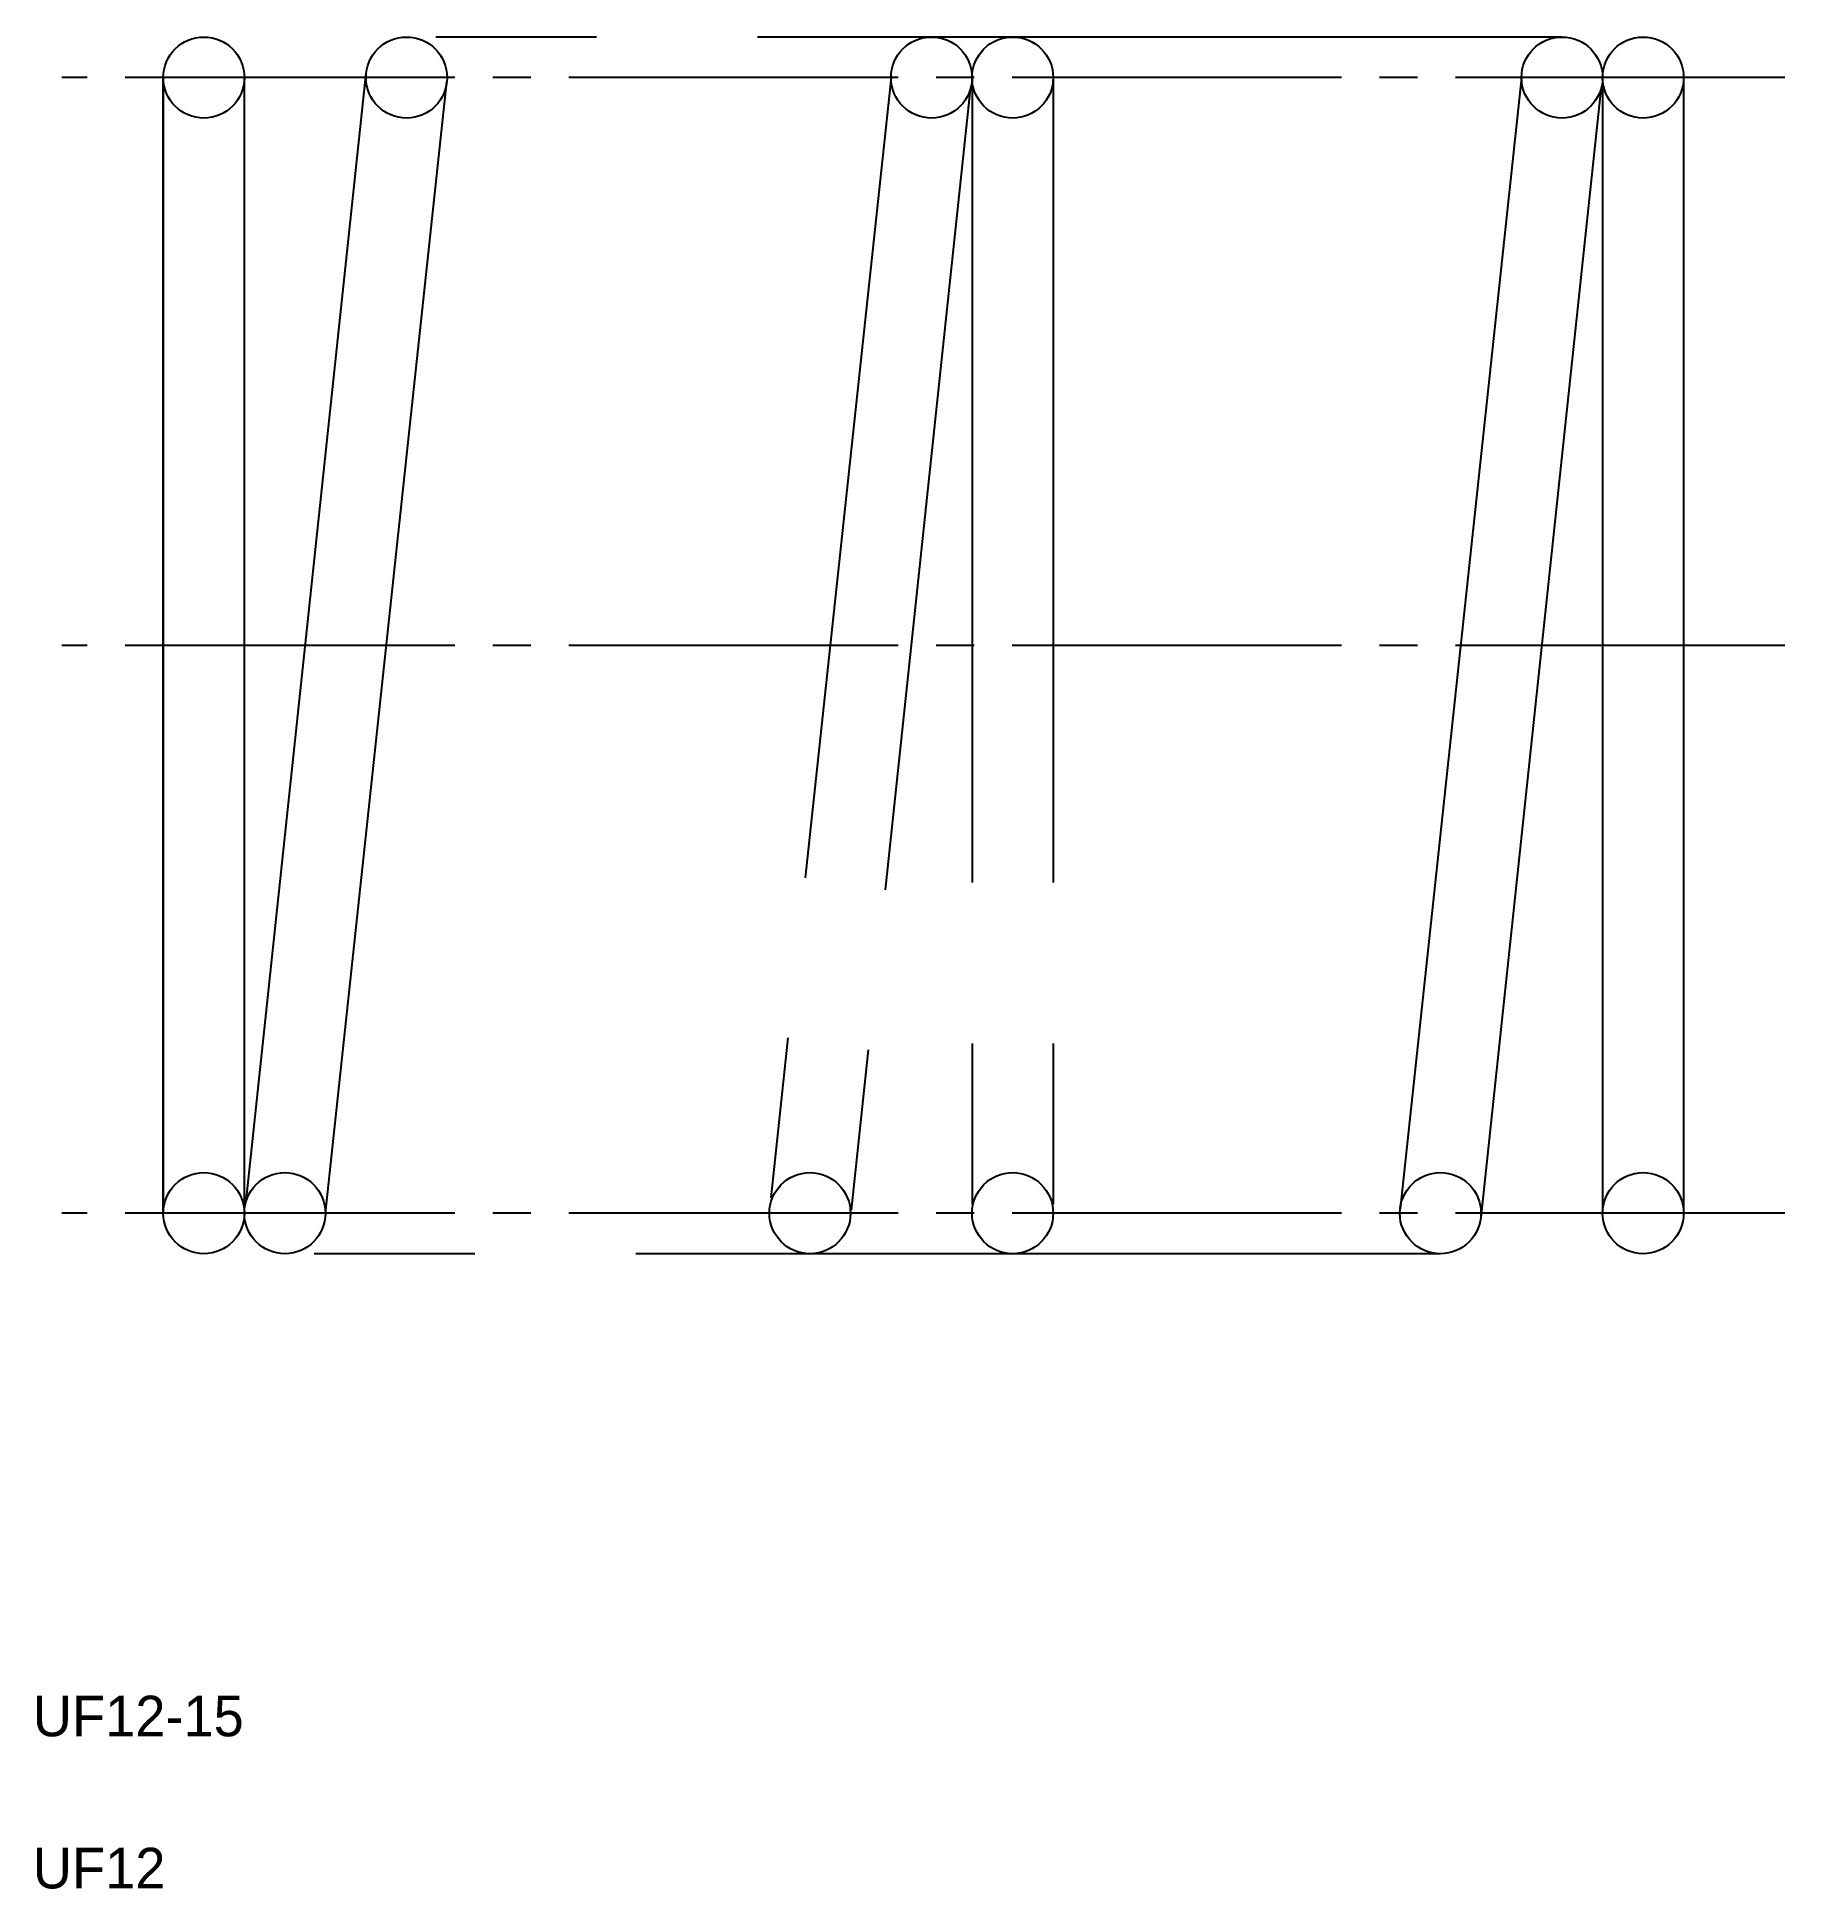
# Model space of a CAD drawing. Extents: x -3.6 to 13.7, y -2.1 to 16.2.
import ezdxf

# ---------------------------------------------------------------- set-up
doc = ezdxf.new("R2010")
doc.units = 0
doc.header["$LTSCALE"] = 0.25
doc.linetypes.add('CENTER', pattern=[17.5, 13, -1.5, 1.5, -1.5])
doc.linetypes.add('PHANTOM', pattern=[63.5, 31.75, -6.35, 6.35, -6.35, 6.35, -6.35])
doc.layers.get('0').update_dxf_attribs({"linetype": 'CONTINUOUS'})
doc.layers.add('CENTER', color=1, linetype='CENTER')

msp = doc.modelspace()

# ---------------------------------------------------------------- linework, layer by layer
at = {"color": 3, "linetype": 'PHANTOM'}
for p, q in [((11.471, 16.173), (0.071, 16.173)), ((4.851, 15.773), (3.653, 4.615)), ((5.651, 15.773), (5.651, 4.573)), ((6.451, 15.773), (6.451, 4.573)), ((5.633, 15.654), (4.449, 4.53)), ((10.271, 4.173), (-1.129, 4.173))]:
    msp.add_line(p, q, dxfattribs=at)
at = {"color": 7, "linetype": 'CONTINUOUS'}
for p, q in [((-2.329, 15.773), (-2.329, 4.573)), ((-2.329, 4.573), (-2.329, 15.773)), ((-1.529, 4.573), (-1.529, 15.773)), ((-1.511, 4.691), (-0.327, 15.815)), ((-0.729, 4.573), (0.469, 15.73)), ((11.071, 15.773), (9.873, 4.615)), ((11.871, 15.773), (11.871, 4.573)), ((12.671, 15.773), (12.671, 4.573)), ((11.853, 15.654), (10.669, 4.53))]:
    msp.add_line(p, q, dxfattribs=at)
for centre in [(-1.929, 15.773), (0.071, 15.773), (11.471, 15.773), (12.271, 15.773), (-1.929, 4.573), (-1.129, 4.573), (10.271, 4.573), (12.271, 4.573)]:
    msp.add_circle(centre, 0.4, dxfattribs=at)
at = {"color": 3, "linetype": 'PHANTOM'}
for centre in [(5.251, 15.773), (6.051, 15.773), (4.051, 4.573), (6.051, 4.573)]:
    msp.add_circle(centre, 0.4, dxfattribs=at)
at = {"layer": 'CENTER', "color": 1, "linetype": 'CENTER'}
for p, q in [((13.671, 15.773), (-3.329, 15.773)), ((13.671, 10.173), (-3.329, 10.173)), ((13.671, 4.573), (-3.329, 4.573))]:
    msp.add_line(p, q, dxfattribs=at)

# ---------------------------------------------------------------- texts
for s, p in [('UF12-15', (-3.616, -0.586)), ('UF12', (-3.616, -2.086))]:
    msp.add_text(s, height=0.4).set_placement(p)

doc.saveas('drawing.dxf')
